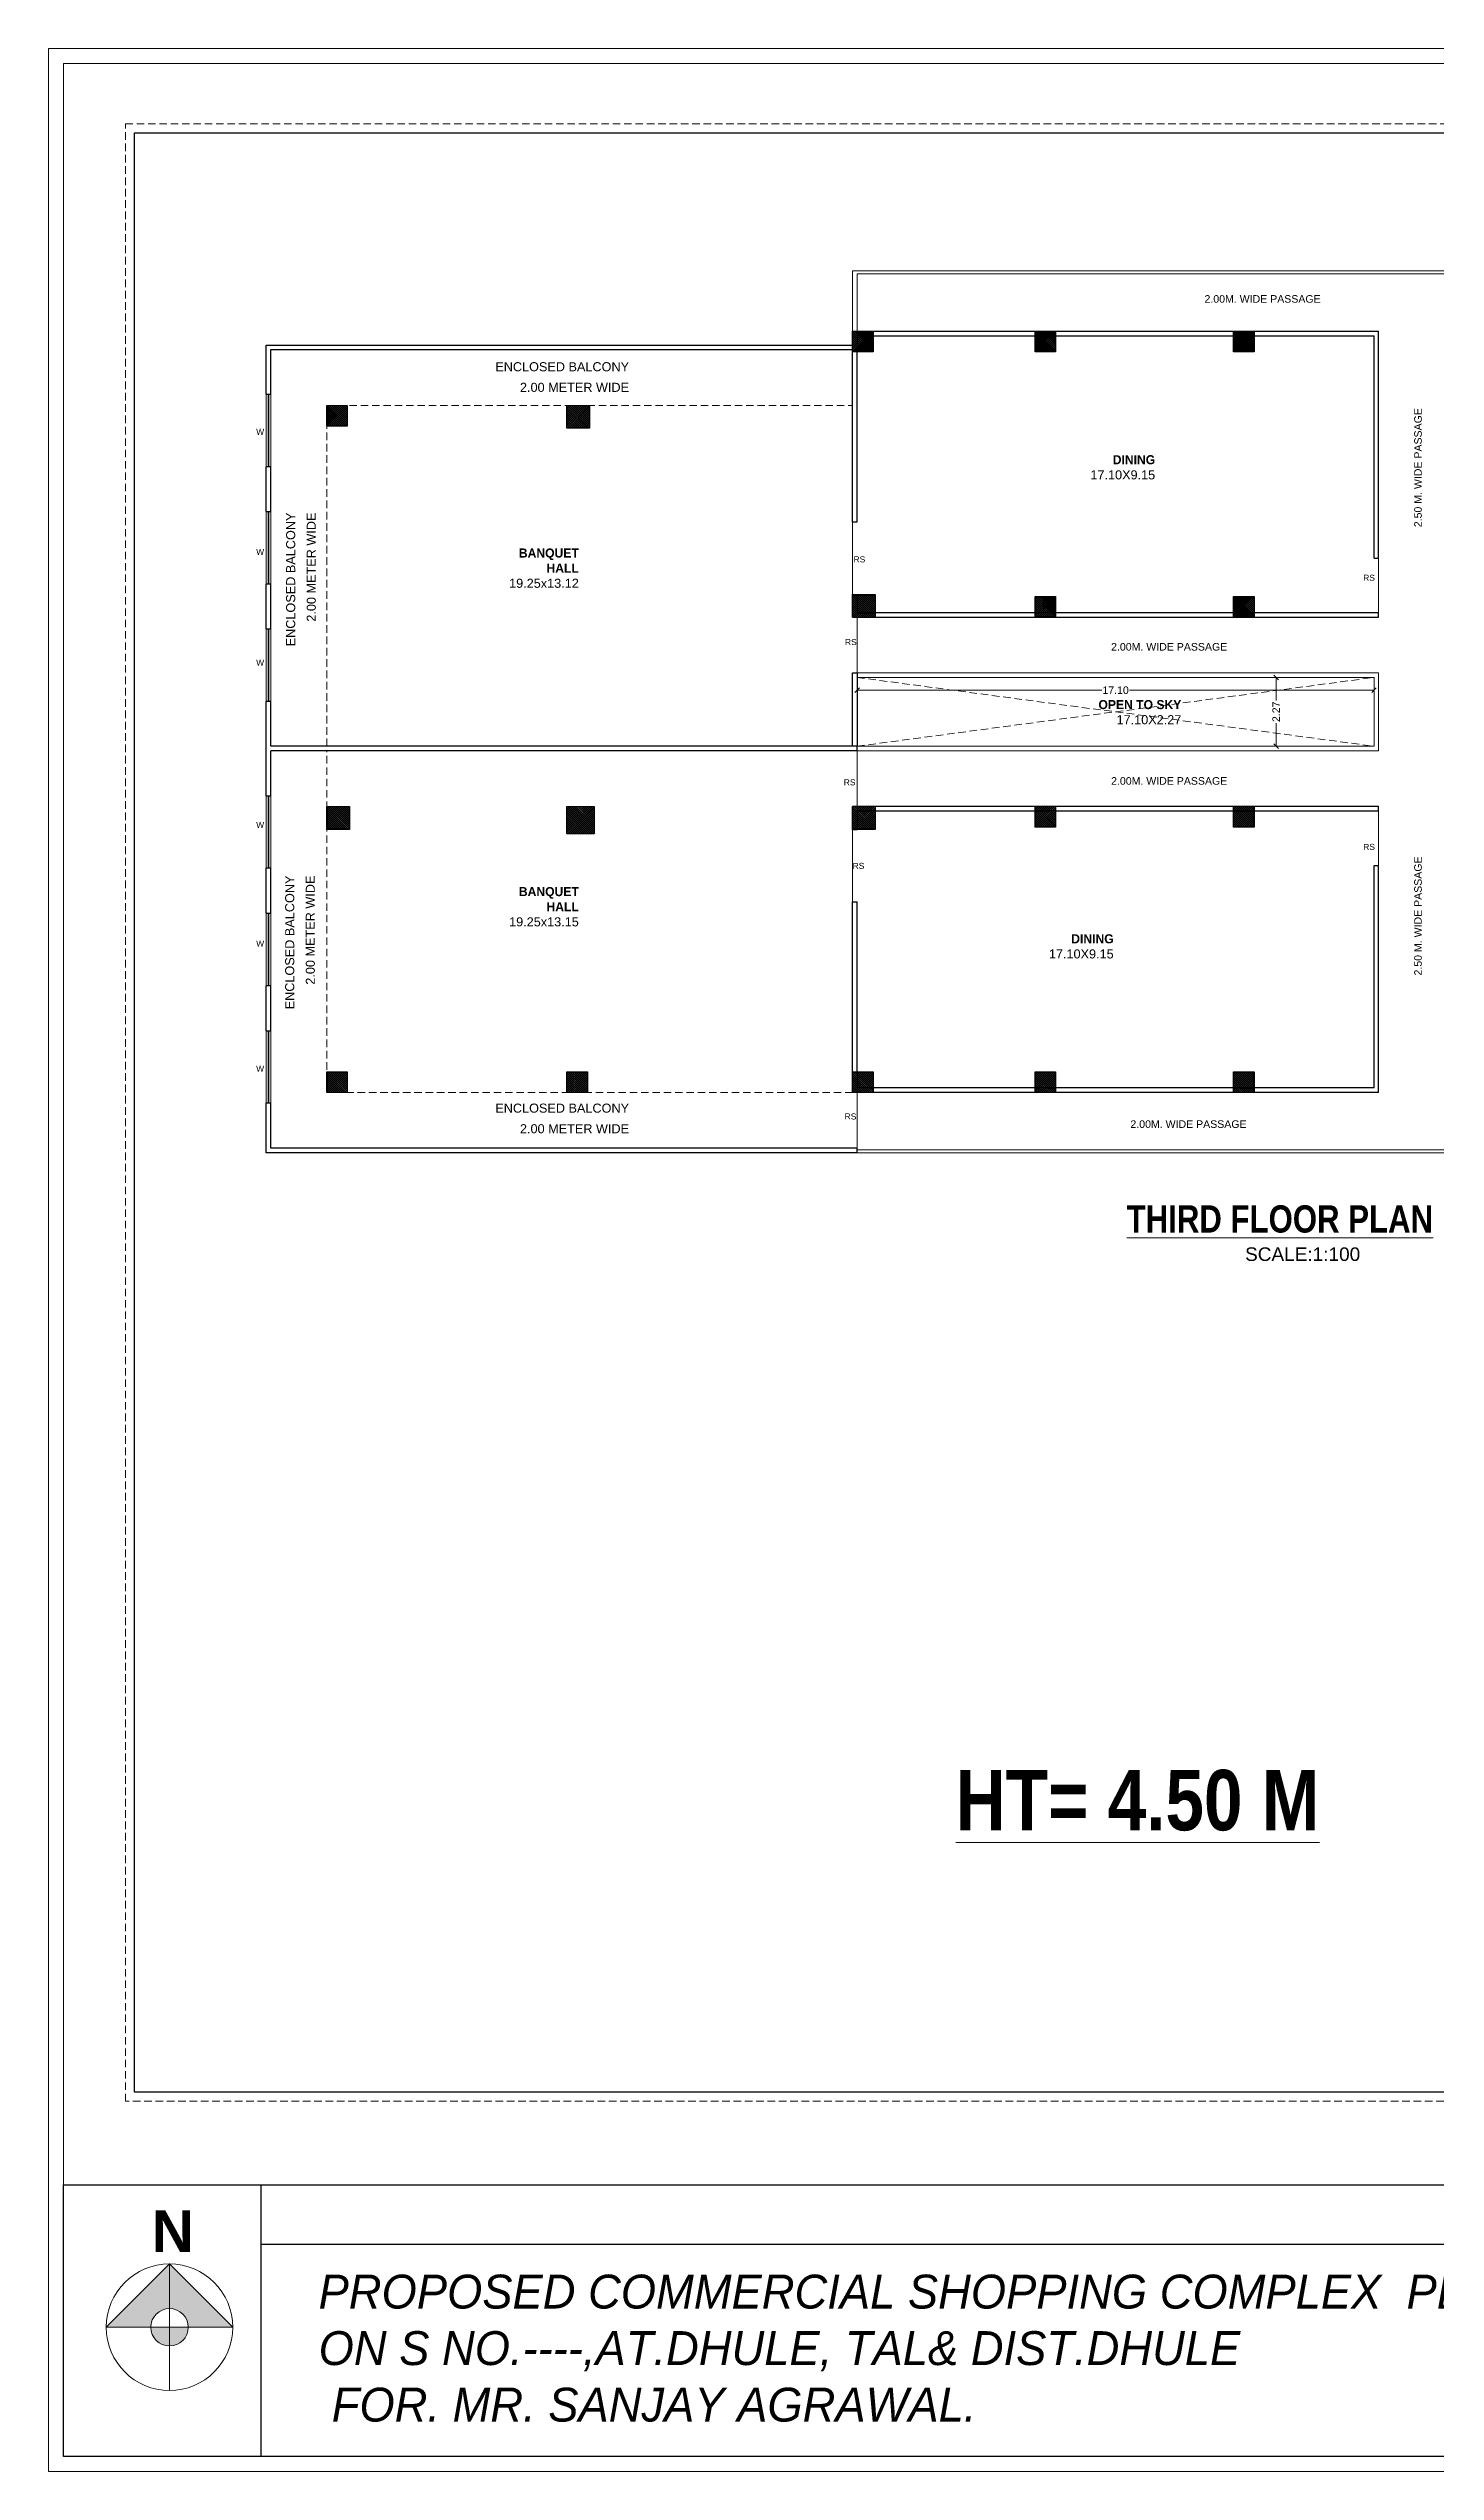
# Model space of a CAD drawing. Header units: feet. Extents: x 1354 to 2117, y 994 to 1430.
# Drawn here: x 1863.2 to 1909.1, y 1166.9 to 1247.1 of the extents above; entities that cross this region are included whole.
import ezdxf

# ---------------------------------------------------------------- set-up
doc = ezdxf.new("R2010")
doc.units = ezdxf.units.FT
doc.linetypes.add('DASHED2', pattern=[0.375, 0.25, -0.125])
doc.linetypes.add('HIDDEN', pattern=[0.375, 0.25, -0.125])
for name, color, linetype, lineweight in [('COLUMN (DCPL)', 10, 'Continuous', 30), ('COLUMN HATCH (DCPL)', 42, 'Continuous', 5), ('DIAMENTION', 6, 'Continuous', 13), ('dim', 2, 'Continuous', 9), ('H', 253, 'Continuous', 5), ('tex', 7, 'Continuous', 15), ('TEXT', 7, 'Continuous', 20), ('wall', 7, 'Continuous', 30), ('WI', 252, 'Continuous', 9), ('WIN', 230, 'Continuous', 9)]:
    doc.layers.add(name, color=color, linetype=linetype, lineweight=lineweight)
doc.layers.add('Layer2', color=240, linetype='Continuous')
doc.styles.add('Arial Narrow', font='arial.ttf')
doc.styles.get("Standard").update_dxf_attribs({"font": 'arial.ttf'})
doc.styles.add('STYLE1', font='arial.ttf')
doc.dimstyles.new('SITE', dxfattribs={"dimtxt": 0.25, "dimasz": 0.15, "dimexe": 0.07, "dimexo": 0.07, "dimgap": 0.05, "dimtad": 0, "dimzin": 0, "dimdsep": 46, "dimtxsty": 'Arial Narrow', "dimblk": 'OBLIQUE', "dimcen": 0.09, "dimclrd": 4, "dimclre": 3, "dimclrt": 6, "dimadec": 0, "dimazin": 0, "dimtfac": 1, "dimtofl": 0, "dimtmove": 2, "dimatfit": 3, "dimfxl": 0, "dimtolj": 1, "dimtzin": 0, "dimlwd": -1, "dimlwe": -1, "dimarcsym": 0})
pattern_1 = [(135, (8003.89852, 905.627843), (-0.03314563037, -0.03314563037), []), (135, (8003.89852, 905.66099), (-0.03314563037, -0.03314563037), [0, -0.046875])]

# ---------------------------------------------------------------- blocks, each defined once
blk = doc.blocks.new('_Oblique')
at = {"layer": 'Layer2', "color": 0, "lineweight": -2}
blk.add_line((-0.5, -0.5), (0.5, 0.5), dxfattribs=at)
blk = doc.blocks.new('*D66')
at = {"layer": 'DEFPOINTS', "color": 0}
for p in [(1903.801, 1226.259), (1907.037, 1226.259), (1907.037, 1223.987)]:
    blk.add_point(p, dxfattribs=at)
at = {"layer": 'DIAMENTION', "color": 3}
for p, q in [((1903.871, 1226.259), (1903.731, 1226.259)), ((1903.871, 1223.987), (1903.731, 1223.987))]:
    blk.add_line(p, q, dxfattribs=at)
at = {"layer": 'DIAMENTION', "color": 4}
for p, q in [((1903.801, 1226.259), (1903.801, 1225.5)), ((1903.801, 1223.987), (1903.801, 1224.746))]:
    blk.add_line(p, q, dxfattribs=at)
at = {"layer": 'DIAMENTION', "color": 4, "xscale": 0.15, "yscale": 0.15, "zscale": 0.15}
for p, rotation in [((1903.801, 1226.259), 90), ((1903.801, 1223.987), 270)]:
    blk.add_blockref('_Oblique', p, dxfattribs=dict(at, rotation=rotation))
at = {"layer": 'DIAMENTION', "color": 6, "insert": (1903.801, 1225.123), "char_height": 0.25, "attachment_point": 5, "rotation": 90, "style": 'Arial Narrow'}
blk.add_mtext('\\A1;2.27', dxfattribs=at)
blk = doc.blocks.new('*D67')
at = {"layer": 'DEFPOINTS', "color": 0}
for p in [(1889.937, 1226.259), (1907.037, 1226.259), (1907.037, 1225.837)]:
    blk.add_point(p, dxfattribs=at)
at = {"layer": 'DIAMENTION', "color": 3}
for p, q in [((1889.937, 1225.907), (1889.937, 1225.767)), ((1907.037, 1225.907), (1907.037, 1225.767))]:
    blk.add_line(p, q, dxfattribs=at)
at = {"layer": 'DIAMENTION', "color": 4}
for p, q in [((1889.937, 1225.837), (1898.027, 1225.837)), ((1907.037, 1225.837), (1898.946, 1225.837))]:
    blk.add_line(p, q, dxfattribs=at)
at = {"layer": 'DIAMENTION', "color": 4, "xscale": 0.15, "yscale": 0.15, "zscale": 0.15, "rotation": 180}
blk.add_blockref('_Oblique', (1889.937, 1225.837), dxfattribs=at)
at = {"layer": 'DIAMENTION', "color": 4, "xscale": 0.15, "yscale": 0.15, "zscale": 0.15}
blk.add_blockref('_Oblique', (1907.037, 1225.837), dxfattribs=at)
at = {"layer": 'DIAMENTION', "color": 6, "insert": (1898.487, 1225.837), "char_height": 0.25, "attachment_point": 5, "style": 'Arial Narrow'}
blk.add_mtext('\\A1;17.10', dxfattribs=at)

msp = doc.modelspace()

# ---------------------------------------------------------------- hatches: boundary and pattern name
at = {"layer": 'COLUMN HATCH (DCPL)'}
h = msp.add_hatch(dxfattribs=at)
h.set_pattern_fill('SACNCR', color=256, scale=0.5, angle=90, style=0)
h.set_pattern_definition(pattern_1)
h.paths.add_polyline_path([(1889.7867, 1237.0282), (1889.7867, 1237.7082), (1890.4667, 1237.7082), (1890.4667, 1237.0282)], flags=0)
h = msp.add_hatch(dxfattribs=at)
h.set_pattern_fill('SACNCR', color=256, scale=0.5, angle=90, style=0)
h.set_pattern_definition([(135, (8003.63352, 905.627846), (-0.03314563037, -0.03314563037), []), (135, (8003.63352, 905.66099), (-0.03314563037, -0.03314563037), [0, -0.046875])])
h.paths.add_polyline_path([(1895.8217, 1237.0282), (1895.8217, 1237.7082), (1896.5017, 1237.7082), (1896.5017, 1237.0282)], flags=0)
h = msp.add_hatch(dxfattribs=at)
h.set_pattern_fill('SACNCR', color=256, scale=0.5, angle=90, style=0)
h.set_pattern_definition([(135, (8003.89852, 905.627846), (-0.03314563037, -0.03314563037), []), (135, (8003.89852, 905.66099), (-0.03314563037, -0.03314563037), [0, -0.046875])])
h.paths.add_polyline_path([(1902.3867, 1237.0282), (1902.3867, 1237.7082), (1903.0667, 1237.7082), (1903.0667, 1237.0282)], flags=0)
h = msp.add_hatch(dxfattribs=at)
h.set_pattern_fill('SACNCR', color=256, scale=0.5, angle=90, style=0)
h.set_pattern_definition(pattern_1)
h.paths.add_polyline_path([(1872.3867, 1234.5739), (1872.3867, 1235.2539), (1873.0667, 1235.2539), (1873.0667, 1234.5739)], flags=0)
h = msp.add_hatch(dxfattribs=at)
h.set_pattern_fill('SACNCR', color=256, scale=0.5, angle=90, style=0)
h.set_pattern_definition([(135, (8003.93352, 905.592843), (-0.03314563037, -0.03314563037), []), (135, (8003.93352, 905.62599), (-0.03314563037, -0.03314563037), [0, -0.046875])])
h.paths.add_polyline_path([(1880.3367, 1234.5039), (1880.3367, 1235.2539), (1881.0867, 1235.2539), (1881.0867, 1234.5039)], flags=0)
h = msp.add_hatch(dxfattribs=at)
h.set_pattern_fill('SACNCR', color=256, scale=0.5, angle=90, style=0)
h.set_pattern_definition([(135, (8003.93352, 906.192846), (-0.03314563037, -0.03314563037), []), (135, (8003.93352, 906.22599), (-0.03314563037, -0.03314563037), [0, -0.046875])])
h.paths.add_polyline_path([(1889.7867, 1228.2582), (1889.7867, 1229.0082), (1890.5367, 1229.0082), (1890.5367, 1228.2582)], flags=0)
h = msp.add_hatch(dxfattribs=at)
h.set_pattern_fill('SACNCR', color=256, scale=0.5, angle=90, style=0)
h.set_pattern_definition([(135, (8003.63352, 906.157846), (-0.03314563037, -0.03314563037), []), (135, (8003.63352, 906.19099), (-0.03314563037, -0.03314563037), [0, -0.046875])])
h.paths.add_polyline_path([(1895.8217, 1228.2582), (1895.8217, 1228.9382), (1896.5017, 1228.9382), (1896.5017, 1228.2582)], flags=0)
h = msp.add_hatch(dxfattribs=at)
h.set_pattern_fill('SACNCR', color=256, scale=0.5, angle=90, style=0)
h.set_pattern_definition([(135, (8003.89852, 906.157846), (-0.03314563037, -0.03314563037), []), (135, (8003.89852, 906.19099), (-0.03314563037, -0.03314563037), [0, -0.046875])])
h.paths.add_polyline_path([(1902.3867, 1228.2582), (1902.3867, 1228.9382), (1903.0667, 1228.9382), (1903.0667, 1228.2582)], flags=0)
h = msp.add_hatch(dxfattribs=at)
h.set_pattern_fill('SACNCR', color=256, scale=0.5, angle=90, style=0)
h.set_pattern_definition([(135, (8003.93352, 905.59284), (-0.03314563037, -0.03314563037), []), (135, (8003.93352, 905.625984), (-0.03314563037, -0.03314563037), [0, -0.046875])])
h.paths.add_polyline_path([(1872.3867, 1221.2365), (1872.3867, 1221.9865), (1873.1367, 1221.9865), (1873.1367, 1221.2365)], flags=0)
h = msp.add_hatch(dxfattribs=at)
h.set_pattern_fill('SACNCR', color=256, scale=0.5, angle=90, style=0)
h.set_pattern_definition([(135, (8004.00852, 905.51784), (-0.03314563037, -0.03314563037), []), (135, (8004.00852, 905.550984), (-0.03314563037, -0.03314563037), [0, -0.046875])])
h.paths.add_polyline_path([(1880.3367, 1221.0865), (1880.3367, 1221.9865), (1881.2367, 1221.9865), (1881.2367, 1221.0865)], flags=0)
h = msp.add_hatch(dxfattribs=at)
h.set_pattern_fill('SACNCR', color=256, scale=0.5, angle=90, style=0)
h.set_pattern_definition([(135, (8003.93352, 905.59284), (-0.03314563037, -0.03314563037), []), (135, (8003.93352, 905.625984), (-0.03314563037, -0.03314563037), [0, -0.046875])])
h.paths.add_polyline_path([(1889.7867, 1221.2365), (1889.7867, 1221.9865), (1890.5367, 1221.9865), (1890.5367, 1221.2365)], flags=0)
h = msp.add_hatch(dxfattribs=at)
h.set_pattern_fill('SACNCR', color=256, scale=0.5, angle=90, style=0)
h.set_pattern_definition([(135, (8003.634224, 905.62784), (-0.03314563037, -0.03314563037), []), (135, (8003.634224, 905.660984), (-0.03314563037, -0.03314563037), [0, -0.046875])])
h.paths.add_polyline_path([(1895.8224, 1221.3065), (1895.8224, 1221.9865), (1896.5024, 1221.9865), (1896.5024, 1221.3065)], flags=0)
h = msp.add_hatch(dxfattribs=at)
h.set_pattern_fill('SACNCR', color=256, scale=0.5, angle=90, style=0)
h.set_pattern_definition([(135, (8003.89852, 905.62784), (-0.03314563037, -0.03314563037), []), (135, (8003.89852, 905.660984), (-0.03314563037, -0.03314563037), [0, -0.046875])])
h.paths.add_polyline_path([(1902.3867, 1221.3065), (1902.3867, 1221.9865), (1903.0667, 1221.9865), (1903.0667, 1221.3065)], flags=0)
h = msp.add_hatch(dxfattribs=at)
h.set_pattern_fill('SACNCR', color=256, scale=0.5, angle=90, style=0)
h.set_pattern_definition([(135, (8003.89852, 906.15784), (-0.03314563037, -0.03314563037), []), (135, (8003.89852, 906.190984), (-0.03314563037, -0.03314563037), [0, -0.046875])])
h.paths.add_polyline_path([(1872.3867, 1212.5365), (1872.3867, 1213.2165), (1873.0667, 1213.2165), (1873.0667, 1212.5365)], flags=0)
h = msp.add_hatch(dxfattribs=at)
h.set_pattern_fill('SACNCR', color=256, scale=0.5, angle=90, style=0)
h.set_pattern_definition([(135, (8003.89852, 906.15784), (-0.03314563037, -0.03314563037), []), (135, (8003.89852, 906.190984), (-0.03314563037, -0.03314563037), [0, -0.046875])])
h.paths.add_polyline_path([(1880.3367, 1212.5365), (1880.3367, 1213.2165), (1881.0167, 1213.2165), (1881.0167, 1212.5365)], flags=0)
h = msp.add_hatch(dxfattribs=at)
h.set_pattern_fill('SACNCR', color=256, scale=0.5, angle=90, style=0)
h.set_pattern_definition([(135, (8003.89852, 906.15784), (-0.03314563037, -0.03314563037), []), (135, (8003.89852, 906.190984), (-0.03314563037, -0.03314563037), [0, -0.046875])])
h.paths.add_polyline_path([(1889.7867, 1212.5365), (1889.7867, 1213.2165), (1890.4667, 1213.2165), (1890.4667, 1212.5365)], flags=0)
h = msp.add_hatch(dxfattribs=at)
h.set_pattern_fill('SACNCR', color=256, scale=0.5, angle=90, style=0)
h.set_pattern_definition([(135, (8003.634224, 906.15784), (-0.03314563037, -0.03314563037), []), (135, (8003.634224, 906.190984), (-0.03314563037, -0.03314563037), [0, -0.046875])])
h.paths.add_polyline_path([(1895.8224, 1212.5365), (1895.8224, 1213.2165), (1896.5024, 1213.2165), (1896.5024, 1212.5365)], flags=0)
h = msp.add_hatch(dxfattribs=at)
h.set_pattern_fill('SACNCR', color=256, scale=0.5, angle=90, style=0)
h.set_pattern_definition([(135, (8003.89852, 906.15784), (-0.03314563037, -0.03314563037), []), (135, (8003.89852, 906.190984), (-0.03314563037, -0.03314563037), [0, -0.046875])])
h.paths.add_polyline_path([(1902.3867, 1212.5365), (1902.3867, 1213.2165), (1903.0667, 1213.2165), (1903.0667, 1212.5365)], flags=0)
at = {"layer": 'dim', "lineweight": 15}
h = msp.add_hatch(color=7, dxfattribs=at)
h.paths.add_polyline_path([(1866.5685, 1171.6958), (1865.0941, 1171.6958), (1867.1871, 1173.7888), (1867.1871, 1172.3144, 0.4142136)])
h.paths.add_polyline_path([(1867.1871, 1172.3144), (1867.1871, 1173.7888), (1869.2801, 1171.6958), (1867.8056, 1171.6958, 0.4142136)])
h = msp.add_hatch(color=7, dxfattribs=at)
h.paths.add_polyline_path([(1867.1871, 1171.0773, -0.4142136), (1866.5685, 1171.6958), (1867.1871, 1171.6958)])
h.paths.add_polyline_path([(1867.1871, 1171.6958), (1867.8056, 1171.6958, -0.4142136), (1867.1871, 1171.0773)])

# ---------------------------------------------------------------- linework, layer by layer
at = {"color": 7, "lineweight": 20}
for points in [[(1863.1819, 1247.0626), (1948.9531, 1247.0626), (1948.9531, 1166.9234), (1863.1819, 1166.9234)], [(1863.6819, 1246.5626), (1948.4531, 1246.5626), (1948.4531, 1167.4234), (1863.6819, 1167.4234)]]:
    msp.add_lwpolyline(points, close=True, dxfattribs=at)
at = {"layer": 'COLUMN (DCPL)'}
for points in [[(1889.7867, 1237.0282), (1889.7867, 1237.7082), (1890.4667, 1237.7082), (1890.4667, 1237.0282)], [(1895.8217, 1237.0282), (1895.8217, 1237.7082), (1896.5017, 1237.7082), (1896.5017, 1237.0282)], [(1902.3867, 1237.0282), (1902.3867, 1237.7082), (1903.0667, 1237.7082), (1903.0667, 1237.0282)], [(1872.3867, 1234.5739), (1872.3867, 1235.2539), (1873.0667, 1235.2539), (1873.0667, 1234.5739)], [(1880.3367, 1234.5039), (1880.3367, 1235.2539), (1881.0867, 1235.2539), (1881.0867, 1234.5039)], [(1889.7867, 1228.2582), (1889.7867, 1229.0082), (1890.5367, 1229.0082), (1890.5367, 1228.2582)], [(1895.8217, 1228.2582), (1895.8217, 1228.9382), (1896.5017, 1228.9382), (1896.5017, 1228.2582)], [(1902.3867, 1228.2582), (1902.3867, 1228.9382), (1903.0667, 1228.9382), (1903.0667, 1228.2582)], [(1872.3867, 1221.2365), (1872.3867, 1221.9865), (1873.1367, 1221.9865), (1873.1367, 1221.2365)], [(1880.3367, 1221.0865), (1880.3367, 1221.9865), (1881.2367, 1221.9865), (1881.2367, 1221.0865)], [(1889.7867, 1221.2365), (1889.7867, 1221.9865), (1890.5367, 1221.9865), (1890.5367, 1221.2365)], [(1895.8224, 1221.3065), (1895.8224, 1221.9865), (1896.5024, 1221.9865), (1896.5024, 1221.3065)], [(1902.3867, 1221.3065), (1902.3867, 1221.9865), (1903.0667, 1221.9865), (1903.0667, 1221.3065)], [(1872.3867, 1212.5365), (1872.3867, 1213.2165), (1873.0667, 1213.2165), (1873.0667, 1212.5365)], [(1880.3367, 1212.5365), (1880.3367, 1213.2165), (1881.0167, 1213.2165), (1881.0167, 1212.5365)], [(1889.7867, 1212.5365), (1889.7867, 1213.2165), (1890.4667, 1213.2165), (1890.4667, 1212.5365)], [(1895.8224, 1212.5365), (1895.8224, 1213.2165), (1896.5024, 1213.2165), (1896.5024, 1212.5365)], [(1902.3867, 1212.5365), (1902.3867, 1213.2165), (1903.0667, 1213.2165), (1903.0667, 1212.5365)]]:
    msp.add_lwpolyline(points, close=True, dxfattribs=at)
at = {"layer": 'DIAMENTION', "linetype": 'DASHED2'}
for p, q in [((1872.3867, 1223.9871), (1872.3867, 1235.2539)), ((1872.3867, 1235.2539), (1889.7867, 1235.2539)), ((1872.3867, 1212.5371), (1872.3867, 1223.8371)), ((1889.7867, 1212.5371), (1872.3867, 1212.5371))]:
    msp.add_line(p, q, dxfattribs=at)
at = {"layer": 'H', "linetype": 'HIDDEN'}
msp.add_lwpolyline([(1865.7271, 1244.5685), (1947.2222, 1244.5685), (1947.2222, 1179.1681), (1865.7271, 1179.1681)], close=True, dxfattribs=at)
at = {"layer": 'wall'}
for p, q in [((1889.7867, 1231.4082), (1889.7867, 1237.7088)), ((1889.7867, 1237.2539), (1889.7867, 1237.7088)), ((1889.7867, 1237.7088), (1907.1867, 1237.7088)), ((1889.9367, 1231.4082), (1889.9367, 1237.5588)), ((1889.9367, 1237.5588), (1907.0367, 1237.5588)), ((1907.0367, 1230.2088), (1907.0367, 1237.5588)), ((1907.1867, 1230.2088), (1907.1867, 1237.7088)), ((1870.3867, 1235.6247), (1870.3867, 1237.2539)), ((1870.3867, 1237.2539), (1889.7867, 1237.2539)), ((1870.5367, 1235.6247), (1870.5367, 1237.1039)), ((1870.5367, 1237.1039), (1889.7867, 1237.1039)), ((1870.3867, 1235.6247), (1870.5367, 1235.6247)), ((1870.3867, 1231.7455), (1870.3867, 1233.2247)), ((1870.5367, 1233.2247), (1870.3867, 1233.2247)), ((1870.5367, 1231.7455), (1870.5367, 1233.2247)), ((1870.3867, 1231.7455), (1870.5367, 1231.7455)), ((1889.7867, 1231.4082), (1889.9367, 1231.4082)), ((1907.0367, 1230.2088), (1907.1867, 1230.2088)), ((1870.3867, 1227.8663), (1870.3867, 1229.3455)), ((1870.5367, 1229.3455), (1870.3867, 1229.3455)), ((1870.5367, 1227.8663), (1870.5367, 1229.3455)), ((1889.7867, 1228.2588), (1889.7867, 1229.0082)), ((1889.7867, 1229.0082), (1889.9367, 1229.0082)), ((1889.9367, 1228.4088), (1889.9367, 1229.0082)), ((1870.3867, 1227.8663), (1870.5367, 1227.8663)), ((1889.7867, 1228.2588), (1907.1867, 1228.2588)), ((1889.9367, 1228.4088), (1907.1867, 1228.4088)), ((1907.1867, 1228.2588), (1907.1867, 1228.4088)), ((1870.3867, 1222.3496), (1870.3867, 1225.4663)), ((1870.5367, 1225.4663), (1870.3867, 1225.4663)), ((1870.5367, 1223.9871), (1870.5367, 1225.4663)), ((1889.9367, 1223.9871), (1870.5367, 1223.9871)), ((1870.5367, 1222.3496), (1870.5367, 1223.8371)), ((1889.9367, 1223.8371), (1870.5367, 1223.8371)), ((1889.9367, 1223.8371), (1889.9367, 1223.9871)), ((1870.3867, 1222.3496), (1870.5367, 1222.3496)), ((1889.7867, 1221.2365), (1889.7867, 1221.9871)), ((1907.1867, 1221.9871), (1889.7867, 1221.9871)), ((1890.2374, 1221.9871), (1889.7867, 1221.9871)), ((1889.9367, 1221.2365), (1889.9367, 1221.8371)), ((1907.1867, 1221.8371), (1889.9367, 1221.8371)), ((1890.2374, 1221.8371), (1889.9367, 1221.8371)), ((1907.1867, 1221.8371), (1907.1867, 1221.9871)), ((1889.7867, 1221.2365), (1889.9367, 1221.2365)), ((1870.3867, 1218.4621), (1870.3867, 1219.9496)), ((1870.5367, 1219.9496), (1870.3867, 1219.9496)), ((1870.5367, 1218.4621), (1870.5367, 1219.9496)), ((1907.0367, 1212.6871), (1907.0367, 1220.0371)), ((1907.0367, 1220.0371), (1907.1867, 1220.0371)), ((1907.1867, 1212.5371), (1907.1867, 1220.0371)), ((1870.3867, 1218.4621), (1870.5367, 1218.4621)), ((1889.7867, 1212.5371), (1889.7867, 1218.8365)), ((1889.7867, 1218.8365), (1889.9367, 1218.8365)), ((1889.9367, 1212.6871), (1889.9367, 1218.8365)), ((1870.3867, 1214.5746), (1870.3867, 1216.0621)), ((1870.5367, 1216.0621), (1870.3867, 1216.0621)), ((1870.5367, 1214.5746), (1870.5367, 1216.0621)), ((1870.3867, 1214.5746), (1870.5367, 1214.5746)), ((1907.1867, 1212.5371), (1889.7867, 1212.5371)), ((1907.0367, 1212.6871), (1889.9367, 1212.6871)), ((1870.3867, 1210.5371), (1870.3867, 1212.1746)), ((1870.5367, 1212.1746), (1870.3867, 1212.1746)), ((1870.5367, 1210.6871), (1870.5367, 1212.1746)), ((1889.9367, 1210.5371), (1870.3867, 1210.5371)), ((1889.9367, 1210.6871), (1870.5367, 1210.6871)), ((1889.9367, 1210.5371), (1889.9367, 1210.6871))]:
    msp.add_line(p, q, dxfattribs=at)
at = {"layer": 'wall', "lineweight": 25}
for p, q in [((1863.6819, 1176.4005), (1945.7965, 1176.4005)), ((1870.2068, 1176.4005), (1870.2068, 1167.4234)), ((1870.2068, 1174.4435), (1920.8537, 1174.4435))]:
    msp.add_line(p, q, dxfattribs=at)
at = {"layer": 'wall', "lineweight": 15}
for p, q in [((1867.1871, 1173.7888), (1865.0941, 1171.6958)), ((1867.1871, 1173.7888), (1867.1871, 1169.6029)), ((1869.2801, 1171.6958), (1867.1871, 1173.7888)), ((1869.2801, 1171.6958), (1865.0941, 1171.6958))]:
    msp.add_line(p, q, dxfattribs=at)
at = {"layer": 'wall'}
for points in [[(1866.0271, 1244.2685), (1946.9222, 1244.2685), (1946.9222, 1179.4681), (1866.0271, 1179.4681)], [(1889.7867, 1226.4088), (1889.9367, 1226.4088), (1889.9367, 1223.9871), (1889.7867, 1223.9871)], [(1863.6819, 1176.4005), (1948.4531, 1176.4005), (1948.4531, 1167.4234), (1863.6819, 1167.4234)]]:
    msp.add_lwpolyline(points, close=True, dxfattribs=at)
at = {"layer": 'wall', "lineweight": 15}
for radius in [2.093, 0.6186]:
    msp.add_circle((1867.1871, 1171.6958), radius, dxfattribs=at)
at = {"layer": 'WI', "linetype": 'DASHED2'}
for p, q in [((1889.9367, 1223.9871), (1907.0367, 1226.2588)), ((1889.9367, 1226.2588), (1907.0367, 1223.9871))]:
    msp.add_line(p, q, dxfattribs=at)
at = {"layer": 'WIN'}
for p, q in [((1889.7867, 1239.7088), (1933.5353, 1239.7088)), ((1889.7867, 1237.7088), (1889.7867, 1239.7088)), ((1889.9367, 1239.6088), (1933.3853, 1239.6088)), ((1889.9367, 1237.7088), (1889.9367, 1239.6088)), ((1870.3867, 1235.6247), (1870.3867, 1233.2247)), ((1870.4467, 1235.6247), (1870.4467, 1233.2247)), ((1870.4767, 1235.6247), (1870.4767, 1233.2247)), ((1870.5367, 1235.6247), (1870.5367, 1233.2247)), ((1870.3867, 1231.7455), (1870.3867, 1229.3455)), ((1870.4467, 1231.7455), (1870.4467, 1229.3455)), ((1870.4767, 1231.7455), (1870.4767, 1229.3455)), ((1870.5367, 1231.7455), (1870.5367, 1229.3455)), ((1889.7867, 1229.0082), (1889.7867, 1231.4082)), ((1907.1867, 1230.2088), (1907.1867, 1228.4088)), ((1870.3867, 1227.8663), (1870.3867, 1225.4663)), ((1870.4467, 1227.8663), (1870.4467, 1225.4663)), ((1870.4767, 1227.8663), (1870.4767, 1225.4663)), ((1870.5367, 1227.8663), (1870.5367, 1225.4663)), ((1889.9367, 1228.2588), (1889.9367, 1226.4088)), ((1889.7867, 1226.4088), (1907.1867, 1226.4088)), ((1889.9367, 1223.9871), (1889.9367, 1226.2588)), ((1889.9367, 1226.2588), (1907.0367, 1226.2588)), ((1907.0367, 1226.2588), (1907.0367, 1223.9871)), ((1907.1867, 1226.4088), (1907.1867, 1223.8371)), ((1907.0367, 1223.9871), (1889.9367, 1223.9871)), ((1889.9367, 1221.9871), (1889.9367, 1223.8371)), ((1907.1867, 1223.8371), (1889.9367, 1223.8371)), ((1870.3867, 1222.3496), (1870.3867, 1219.9496)), ((1870.4467, 1222.3496), (1870.4467, 1219.9496)), ((1870.4767, 1222.3496), (1870.4767, 1219.9496)), ((1870.5367, 1222.3496), (1870.5367, 1219.9496)), ((1907.1867, 1221.8371), (1907.1867, 1220.0371)), ((1889.7867, 1221.2365), (1889.7867, 1218.8365)), ((1870.3867, 1218.4621), (1870.3867, 1216.0621)), ((1870.4467, 1218.4621), (1870.4467, 1216.0621)), ((1870.4767, 1218.4621), (1870.4767, 1216.0621)), ((1870.5367, 1218.4621), (1870.5367, 1216.0621)), ((1870.3867, 1214.5746), (1870.3867, 1212.1746)), ((1870.4467, 1214.5746), (1870.4467, 1212.1746)), ((1870.4767, 1214.5746), (1870.4767, 1212.1746)), ((1870.5367, 1214.5746), (1870.5367, 1212.1746)), ((1889.9367, 1210.6871), (1889.9367, 1212.5371)), ((1889.9367, 1210.6371), (1926.5942, 1210.6371)), ((1889.9367, 1210.5371), (1926.4942, 1210.5371))]:
    msp.add_line(p, q, dxfattribs=at)

# ---------------------------------------------------------------- texts
at = {"layer": 'tex'}
for s, insert, char_height, width, attachment_point in [('2.00M. WIDE PASSAGE', (1905.2711, 1238.6503), 0.25, 6.383345, 9), ('ENCLOSED BALCONY', (1882.3907, 1236.3818), 0.3, 4.528107, 9), ('2.00 METER WIDE', (1882.3907, 1235.7006), 0.3, 4.528107, 9), ('W', (1870.3184, 1234.2829), 0.2, 0.27083, 9), ('{\\fCentury Gothic|b1|i0|c0|p34;\\W5.51386; }{\\fCentury Gothic|b1|i0|c0|p34;DINING}\\P{\\fArial|b0|i0|c0|p34;\\W2.69264; }17.10X9.15', (1899.7975, 1232.8063), 0.3, 1.363256, 9), ('W', (1870.3184, 1230.3135), 0.2, 0.27083, 9), ('{\\fCentury Gothic|b1|i0|c0|p34;\\W5.19908; }{\\fCentury Gothic|b1|i0|c0|p34;BANQUET }{\\fCentury Gothic|b1|i0|c0|p34;\\W5.19908; }{\\fCentury Gothic|b1|i0|c0|p34;HALL}\\P{\\fArial|b0|i0|c0|p34;\\W3.37014; }19.25x13.12', (1880.7286, 1229.2206), 0.3, 1.363256, 9), ('RS', (1890.2049, 1230.0623), 0.2, 0.27083, 9), ('RS', (1907.0678, 1229.4535), 0.2, 0.27083, 9), ('RS', (1889.9218, 1227.3277), 0.2, 0.27083, 9), ('2.00M. WIDE PASSAGE', (1902.1811, 1227.1452), 0.25, 6.383345, 9), ('W', (1870.3184, 1226.6485), 0.2, 0.27083, 9), ('{\\fCentury Gothic|b1|i0|c0|p34;OPEN TO SKY}\\P17.10X2.27', (1900.6625, 1224.7079), 0.3, 3.15905, 9), ('2.00M. WIDE PASSAGE', (1902.1811, 1222.7091), 0.25, 6.383345, 9), ('RS', (1889.8828, 1222.6887), 0.2, 0.27083, 9), ('W', (1870.3184, 1221.2836), 0.2, 0.27083, 9), ('RS', (1907.0678, 1220.5529), 0.2, 0.27083, 9), ('RS', (1890.1754, 1219.9254), 0.2, 0.27083, 9), ('{\\fCentury Gothic|b1|i0|c0|p34;\\W5.24461; }{\\fCentury Gothic|b1|i0|c0|p34;BANQUET }{\\fCentury Gothic|b1|i0|c0|p34;\\W5.24461; }{\\fCentury Gothic|b1|i0|c0|p34;HALL}\\P{\\fArial|b0|i0|c0|p34;\\W3.39299; }19.25x13.15', (1880.7286, 1218.0226), 0.3, 1.363256, 9), ('W', (1870.3184, 1217.3595), 0.2, 0.27083, 9), ('{\\fCentury Gothic|b1|i0|c0|p34;\\W5.51386; }{\\fCentury Gothic|b1|i0|c0|p34;DINING}\\P{\\fArial|b0|i0|c0|p34;\\W2.69264; }17.10X9.15', (1898.4239, 1216.9617), 0.3, 1.363256, 9), ('W', (1870.3184, 1213.2183), 0.2, 0.27083, 9), ('ENCLOSED BALCONY', (1882.3907, 1211.8613), 0.3, 4.528107, 9), ('RS', (1889.9114, 1211.6376), 0.2, 0.27083, 9), ('2.00 METER WIDE', (1882.3907, 1211.1801), 0.3, 4.528107, 9), ('2.00M. WIDE PASSAGE', (1902.8202, 1211.3586), 0.25, 6.383345, 9), ('{\\fArial|b0|i0|c0|p34;\\W9.41348; }SCALE:1:100', (1906.5803, 1206.9546), 0.45, 0.406244, 9), ('{\\fCentury Gothic|b0|i1|c0|p34;PROPOSED COMMERCIAL SHOPPING COMPLEX  }{\\fCentury Gothic|b0|i1|c0|p34;PLAN ON S NO.----,AT.DHULE, TAL& DIST.DHULE}\\P {\\fCentury Gothic|b0|i1|c0|p34;FOR. MR. SANJAY AGRAWAL.}', (1872.1192, 1173.4353), 1.1213251, 39.855917, 1)]:
    msp.add_mtext(s, dxfattribs=dict(at, insert=insert, char_height=char_height, width=width, attachment_point=attachment_point))
at = {"layer": 'tex', "attachment_point": 9, "rotation": 90}
for s, insert, char_height, width in [('2.50 M. WIDE PASSAGE', (1908.6202, 1235.1679), 0.25, 6.165468), ('ENCLOSED BALCONY', (1871.3494, 1231.713), 0.3, 4.528107), ('2.00 METER WIDE', (1872.0306, 1231.713), 0.3, 4.528107), ('2.50 M. WIDE PASSAGE', (1908.6202, 1220.3407), 0.25, 6.165468), ('ENCLOSED BALCONY', (1871.3179, 1219.7073), 0.3, 4.528107), ('2.00 METER WIDE', (1871.9991, 1219.7073), 0.3, 4.528107)]:
    msp.add_mtext(s, dxfattribs=dict(at, insert=insert, char_height=char_height, width=width))
at = {"layer": 'tex', "ltscale": 0.05, "attachment_point": 1}
for s, insert, char_height, width in [('{\\fSwis721 Cn BT|b1|i0|c0|p34;\\W6.00117;  }{\\fSwis721 Cn BT|b1|i0|c0|p34;\\LTHIRD FLOOR PLAN}', (1895.4135, 1208.8008), 0.9, 16.592959), ('{\\fSwis721 Cn BT|b1|i0|c0|p34;\\W4.07166; }{\\fSwis721 Cn BT|b1|i0|c0|p34;\\LHT= 4.50 M}', (1890.6051, 1190.1299), 2, 18.497896)]:
    msp.add_mtext(s, dxfattribs=dict(at, insert=insert, char_height=char_height, width=width))
at = {"layer": 'TEXT', "insert": (1867.2949, 1174.1873), "char_height": 1.380092, "width": 0.258093, "attachment_point": 8, "style": 'STYLE1'}
msp.add_mtext('{\\fArial|b1|i0|c0|p34;N}', dxfattribs=at)

# ---------------------------------------------------------------- dimensions: what is measured, and where the dimension line sits
at = {"layer": 'DIAMENTION'}
dim = msp.add_linear_dim(base=(1907.0367, 1225.8373), p1=(1889.9367, 1226.2588), p2=(1907.0367, 1226.2588), dimstyle='SITE', dxfattribs=at)
dim.commit()
dim.dimension.update_dxf_attribs({"geometry": '*D67', "text_midpoint": (1898.4867, 1225.8373)})
at = {"layer": 'DIAMENTION', "color": 1}
dim = msp.add_linear_dim(base=(1903.8009, 1226.2588), p1=(1907.0367, 1223.9871), p2=(1907.0367, 1226.2588), angle=90, dimstyle='SITE', dxfattribs=at)
dim.commit()
dim.dimension.update_dxf_attribs({"geometry": '*D66', "text_midpoint": (1903.8009, 1225.1229)})

doc.saveas('drawing.dxf')
